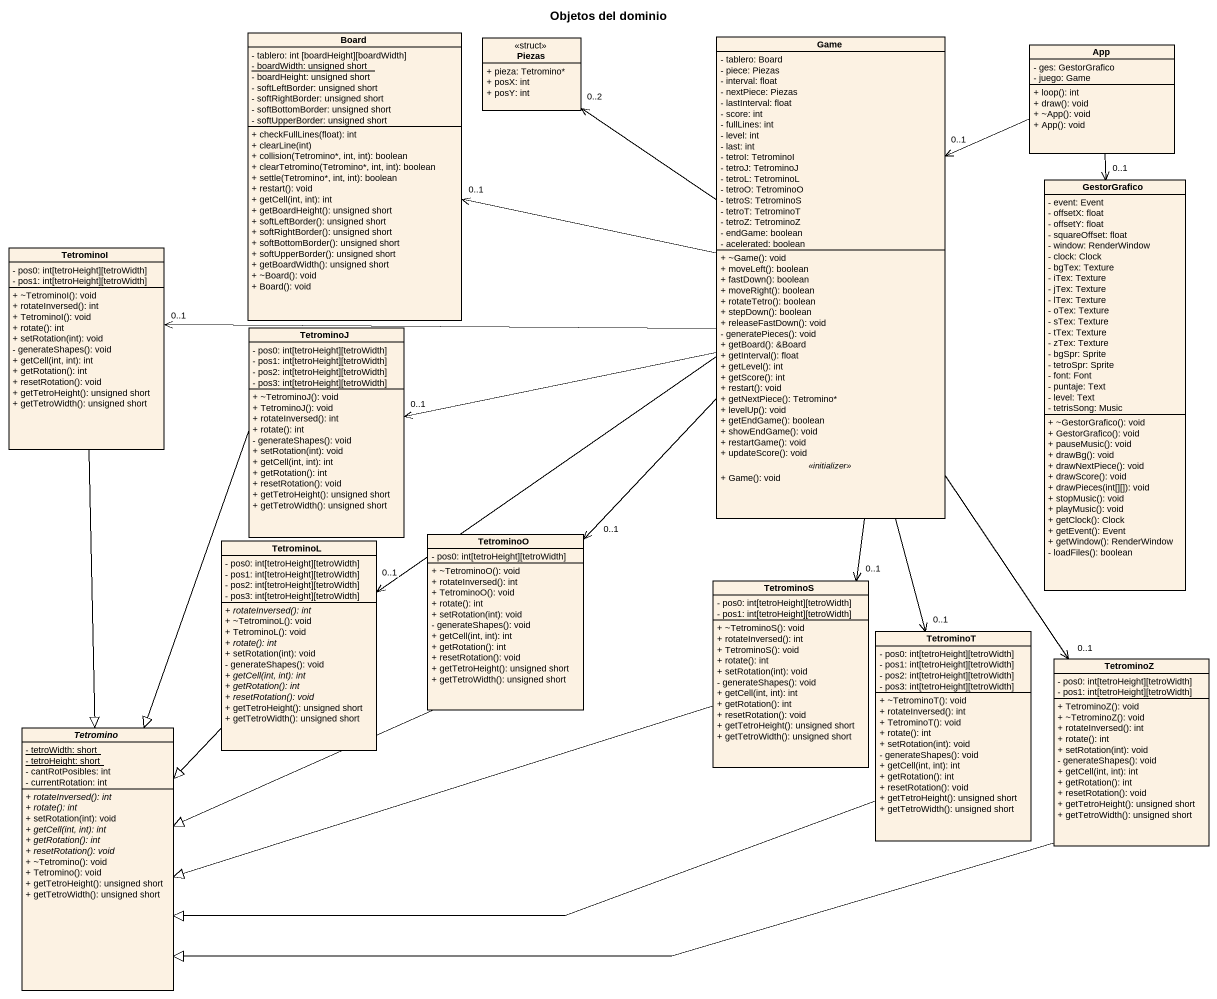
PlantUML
@startuml
title Objetos del dominio
hide circle
hide empty members
skinparam classAttributeIconSize 0
class Board {
  - tablero: int [boardHeight][boardWidth]
  {static} - boardWidth: unsigned short
  - boardHeight: unsigned short
  - softLeftBorder: unsigned short
  - softRightBorder: unsigned short
  - softBottomBorder: unsigned short
  - softUpperBorder: unsigned short
  + checkFullLines(float): int
  + clearLine(int)
  + collision(Tetromino*, int, int): boolean
  + clearTetromino(Tetromino*, int, int): boolean
  + settle(Tetromino*, int, int): boolean
  + restart(): void
  + getCell(int, int): int
  + getBoardHeight(): unsigned short
  + softLeftBorder(): unsigned short
  + softRightBorder(): unsigned short
  + softBottomBorder(): unsigned short
  + softUpperBorder(): unsigned short
  + getBoardWidth(): unsigned short
  + ~Board(): void
  + Board(): void
}
class Piezas <<struct>> {
  + pieza: Tetromino*
  + posX: int
  + posY: int
}
class Game {
  - tablero: Board
  - piece: Piezas
  - interval: float
  - nextPiece: Piezas
  - lastInterval: float
  - score: int
  - fullLines: int
  - level: int
  - last: int
  - tetroI: TetrominoI
  - tetroJ: TetrominoJ
  - tetroL: TetrominoL
  - tetroO: TetrominoO
  - tetroS: TetrominoS
  - tetroT: TetrominoT
  - tetroZ: TetrominoZ
  - endGame: boolean
  - acelerated: boolean
  --
  + ~Game(): void
  + moveLeft(): boolean
  + fastDown(): boolean
  + moveRight(): boolean
  + rotateTetro(): boolean
  + stepDown(): boolean
  + releaseFastDown(): void
  - generatePieces(): void
  + getBoard(): &Board
  + getInterval(): float
  + getLevel(): int
  + getScore(): int
  + restart(): void
  + getNextPiece(): Tetromino*
  + levelUp(): void
  + getEndGame(): boolean
  + showEndGame(): void
  + restartGame(): void
  + updateScore(): void
  .. <<initializer>> ..
  + Game(): void
}
class App {
  - ges: GestorGrafico
  - juego: Game
  + loop(): int
  + draw(): void
  + ~App(): void
  + App(): void
}
class GestorGrafico {
  - event: Event
  - offsetX: float
  - offsetY: float
  - squareOffset: float
  - window: RenderWindow
  - clock: Clock
  - bgTex: Texture
  - iTex: Texture
  - jTex: Texture
  - lTex: Texture
  - oTex: Texture
  - sTex: Texture
  - tTex: Texture
  - zTex: Texture
  - bgSpr: Sprite
  - tetroSpr: Sprite
  - font: Font
  - puntaje: Text
  - level: Text
  - tetrisSong: Music
  + ~GestorGrafico(): void
  + GestorGrafico(): void
  + pauseMusic(): void
  + drawBg(): void
  + drawNextPiece(): void
  + drawScore(): void
  + drawPieces(int[][]): void
  + stopMusic(): void
  + playMusic(): void
  + getClock(): Clock
  + getEvent(): Event
  + getWindow(): RenderWindow
  - loadFiles(): boolean
}
class TetrominoI {
  - pos0: int[tetroHeight][tetroWidth]
  - pos1: int[tetroHeight][tetroWidth]
  + ~TetrominoI(): void
  + rotateInversed(): int
  + TetrominoI(): void
  + rotate(): int
  + setRotation(int): void
  - generateShapes(): void
  + getCell(int, int): int
  + getRotation(): int
  + resetRotation(): void
  + getTetroHeight(): unsigned short
  + getTetroWidth(): unsigned short
}
class TetrominoJ {
  - pos0: int[tetroHeight][tetroWidth]
  - pos1: int[tetroHeight][tetroWidth]
  - pos2: int[tetroHeight][tetroWidth]
  - pos3: int[tetroHeight][tetroWidth]
  + ~TetrominoJ(): void
  + TetrominoJ(): void
  + rotateInversed(): int
  + rotate(): int
  - generateShapes(): void
  + setRotation(int): void
  + getCell(int, int): int
  + getRotation(): int
  + resetRotation(): void
  + getTetroHeight(): unsigned short
  + getTetroWidth(): unsigned short
}
class TetrominoL {
  - pos0: int[tetroHeight][tetroWidth]
  - pos1: int[tetroHeight][tetroWidth]
  - pos2: int[tetroHeight][tetroWidth]
  - pos3: int[tetroHeight][tetroWidth]
  {abstract} + rotateInversed(): int
  + ~TetrominoL(): void
  + TetrominoL(): void
  {abstract} + rotate(): int
  + setRotation(int): void
  - generateShapes(): void
  {abstract} + getCell(int, int): int
  {abstract} + getRotation(): int
  {abstract} + resetRotation(): void
  + getTetroHeight(): unsigned short
  + getTetroWidth(): unsigned short
}
class TetrominoO {
  - pos0: int[tetroHeight][tetroWidth]
  + ~TetrominoO(): void
  + rotateInversed(): int
  + TetrominoO(): void
  + rotate(): int
  + setRotation(int): void
  - generateShapes(): void
  + getCell(int, int): int
  + getRotation(): int
  + resetRotation(): void
  + getTetroHeight(): unsigned short
  + getTetroWidth(): unsigned short
}
class TetrominoS {
  - pos0: int[tetroHeight][tetroWidth]
  - pos1: int[tetroHeight][tetroWidth]
  + ~TetrominoS(): void
  + rotateInversed(): int
  + TetrominoS(): void
  + rotate(): int
  + setRotation(int): void
  - generateShapes(): void
  + getCell(int, int): int
  + getRotation(): int
  + resetRotation(): void
  + getTetroHeight(): unsigned short
  + getTetroWidth(): unsigned short
}
class TetrominoT {
  - pos0: int[tetroHeight][tetroWidth]
  - pos1: int[tetroHeight][tetroWidth]
  - pos2: int[tetroHeight][tetroWidth]
  - pos3: int[tetroHeight][tetroWidth]
  + ~TetrominoT(): void
  + rotateInversed(): int
  + TetrominoT(): void
  + rotate(): int
  + setRotation(int): void
  - generateShapes(): void
  + getCell(int, int): int
  + getRotation(): int
  + resetRotation(): void
  + getTetroHeight(): unsigned short
  + getTetroWidth(): unsigned short
}
class TetrominoZ {
  - pos0: int[tetroHeight][tetroWidth]
  - pos1: int[tetroHeight][tetroWidth]
  + TetrominoZ(): void
  + ~TetrominoZ(): void
  + rotateInversed(): int
  + rotate(): int
  + setRotation(int): void
  - generateShapes(): void
  + getCell(int, int): int
  + getRotation(): int
  + resetRotation(): void
  + getTetroHeight(): unsigned short
  + getTetroWidth(): unsigned short
}
abstract class Tetromino {
  {static} - tetroWidth: short
  {static} - tetroHeight: short
  - cantRotPosibles: int
  - currentRotation: int
  {abstract} + rotateInversed(): int
  {abstract} + rotate(): int
  + setRotation(int): void
  {abstract} + getCell(int, int): int
  {abstract} + getRotation(): int
  {abstract} + resetRotation(): void
  + ~Tetromino(): void
  + Tetromino(): void
  + getTetroHeight(): unsigned short
  + getTetroWidth(): unsigned short
}
Game -left-> "0..1" Board
Game -up-> "0..2" Piezas
Game -left-> "0..1" TetrominoI
Game -left-> "0..1" TetrominoJ
Game --> "0..1" TetrominoL
Game --> "0..1" TetrominoO
Game --> "0..1" TetrominoS
Game --> "0..1" TetrominoT
Game --> "0..1" TetrominoZ
App --> "0..1" Game
App --> "0..1" GestorGrafico
TetrominoI --|> Tetromino
TetrominoJ --|> Tetromino
TetrominoL --|> Tetromino
TetrominoO -left-|> Tetromino
TetrominoS -left-|> Tetromino
TetrominoT -left-|> Tetromino
TetrominoZ -left-|> Tetromino
@enduml
